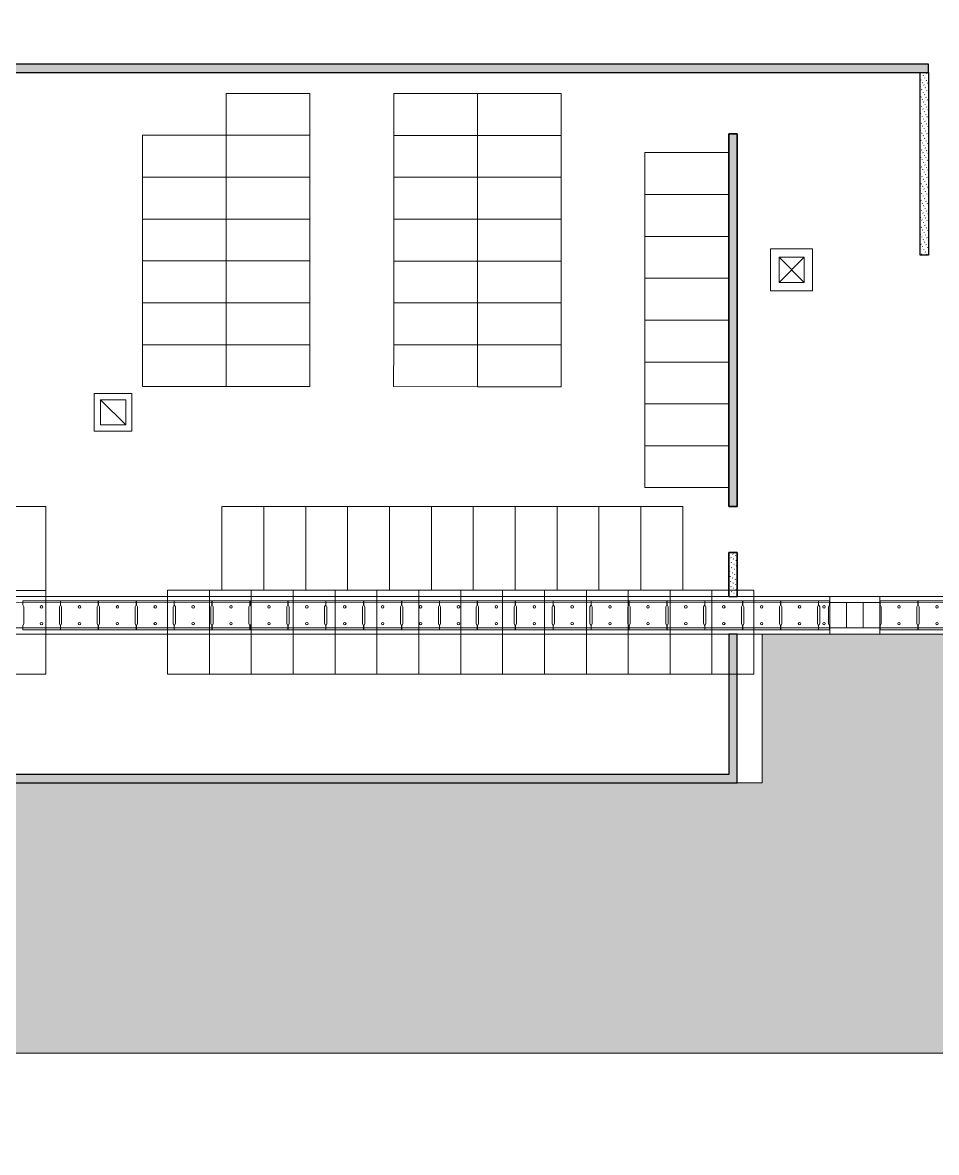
# Model space of a CAD drawing. Header units: millimetres. Extents: x -125260 to 100587, y -21016 to 10224.
# Drawn here: x -10261 to 11559, y -19872 to 7104 of the extents above; entities that cross this region are included whole.
import ezdxf

# ---------------------------------------------------------------- set-up
doc = ezdxf.new("R2010")
doc.units = ezdxf.units.MM
doc.header["$LTSCALE"] = 100
doc.header["$MEASUREMENT"] = 0
for name, color, linetype, lineweight in [('8', 251, 'Continuous', 0), ('ARC-VIEW', 90, 'Continuous', 5), ('ARC_TEXT', 255, 'Continuous', 13), ('trench cover', 74, 'Continuous', 0)]:
    doc.layers.add(name, color=color, linetype=linetype, lineweight=lineweight)
pattern_1 = [(330.0960819394024, (-254.6674254292302, 7184.723107989354), (49.85470196386791, 86.68626587928391), [9.999999999999922, -59.99999999999956])]

# ---------------------------------------------------------------- blocks, each defined once
blk = doc.blocks.new('BIKE1X2')
at = {"layer": '8'}
blk.add_lwpolyline([(-1.164153218269348e-10, 2.328306436538696e-10), (1.000000000116415, 2.328306436538696e-10), (1.000000000349246, 2.000000000232831), (-1.164153218269348e-10, 2.000000000232831)], close=True, dxfattribs=at)
blk = doc.blocks.new('*U64')
at = {"layer": 'ARC-VIEW', "xscale": -1000, "yscale": 1000, "zscale": 1000, "rotation": 151.0973480734846}
blk.add_blockref('BIKE1X2', (45.60182464774698, 1117.103609023616), dxfattribs=at)
blk = doc.blocks.new('*U65')
at = {"layer": 'ARC_TEXT'}
for p in [(-8754.413923743175, 4833.242891865837), (-7878.972531368857, 4349.918602679253), (-7003.531138994539, 3866.59431349267), (-6128.089746620221, 3383.270024306086), (-5252.648354245905, 2899.945735119502), (-4377.206961871588, 2416.621445932919), (-3501.76556949727, 1933.297156746335), (-2626.324177122952, 1449.972867559751), (-1750.882784748635, 966.6485783731674), (-875.4413923743174, 483.3242891865837), (0, 0)]:
    blk.add_blockref('*U64', p, dxfattribs=at)
blk = doc.blocks.new('*U66')
at = {"layer": 'ARC-VIEW', "xscale": -1000, "yscale": 1000, "zscale": 1000, "rotation": 151.0973480734846}
blk.add_blockref('BIKE1X2', (45.60182464774698, 1117.103609023616), dxfattribs=at)
blk = doc.blocks.new('*U67')
at = {"layer": 'ARC_TEXT'}
for p in [(-6128.089746620221, 3383.270024306086), (-5252.648354245905, 2899.945735119502), (-4377.206961871588, 2416.621445932919), (-3501.76556949727, 1933.297156746335), (-2626.324177122952, 1449.972867559751), (-1750.882784748635, 966.6485783731674), (-875.4413923743174, 483.3242891865837), (0, 0)]:
    blk.add_blockref('*U66', p, dxfattribs=at)
blk = doc.blocks.new('*U68')
at = {"layer": 'ARC-VIEW', "xscale": -1000, "yscale": 1000, "zscale": 1000, "rotation": 151.0973480734846}
blk.add_blockref('BIKE1X2', (45.60182464774698, 1117.103609023616), dxfattribs=at)
blk = doc.blocks.new('*U69')
at = {"layer": 'ARC_TEXT'}
for p in [(-4285.999775872737, 4650.828519868137), (-3410.55838349842, 4167.504230681553), (-2535.116991124102, 3684.17994149497), (-1659.675598749785, 3200.855652308386), (-5252.648354245905, 2899.945735119502), (-784.2342063754675, 2717.531363121802), (-4377.206961871588, 2416.621445932919), (91.20718599884992, 2234.207073935218), (-3501.76556949727, 1933.297156746335), (966.6485783731673, 1750.882784748635), (-2626.324177122952, 1449.972867559751), (-1750.882784748635, 966.6485783731674), (-875.4413923743174, 483.3242891865837), (0, 0)]:
    blk.add_blockref('*U68', p, dxfattribs=at)
blk = doc.blocks.new('*U84')
at = {"layer": 'ARC-VIEW', "xscale": -1000, "yscale": 1000, "zscale": 1000, "rotation": 151.0973480734846}
blk.add_blockref('BIKE1X2', (45.60182464774698, 1117.103609023616), dxfattribs=at)
blk = doc.blocks.new('*U85')
at = {"layer": 'ARC_TEXT'}
for p in [(-5252.648354245905, 2899.945735119502), (-4377.206961871588, 2416.621445932919), (-3501.76556949727, 1933.297156746335), (-2626.324177122952, 1449.972867559751), (-1750.882784748635, 966.6485783731674), (-875.4413923743174, 483.3242891865837), (0, 0)]:
    blk.add_blockref('*U84', p, dxfattribs=at)
blk = doc.blocks.new('*U110')
at = {"layer": 'ARC-VIEW', "xscale": -1000, "yscale": 1000, "zscale": 1000, "rotation": 151.0973480734846}
blk.add_blockref('BIKE1X2', (45.60182464774698, 1117.103609023616), dxfattribs=at)
blk = doc.blocks.new('*U111')
at = {"layer": 'ARC_TEXT'}
for p in [(-6128.089746620221, 3383.270024306086), (-5252.648354245905, 2899.945735119502), (-4377.206961871588, 2416.621445932919), (-3501.76556949727, 1933.297156746335), (-2626.324177122952, 1449.972867559751), (-1750.882784748635, 966.6485783731674), (-875.4413923743174, 483.3242891865837), (0, 0)]:
    blk.add_blockref('*U110', p, dxfattribs=at)
blk = doc.blocks.new('*U80')
at = {"layer": 'ARC-VIEW', "xscale": -1000, "yscale": 1000, "zscale": 1000, "rotation": 151.0973480734846}
blk.add_blockref('BIKE1X2', (45.60182464774698, 1117.103609023616), dxfattribs=at)
blk = doc.blocks.new('*U63')
at = {"layer": 'ARC_TEXT'}
for p in [(-22761.47620173225, 12566.43151885118), (-21886.03480935793, 12083.10722966459), (-21010.59341698362, 11599.78294047801), (-20135.1520246093, 11116.45865129143), (-19259.71063223498, 10633.13436210484), (-18384.26923986067, 10149.81007291826), (-17508.82784748635, 9666.485783731674), (-16633.38645511203, 9183.161494545091), (-15757.94506273771, 8699.837205358506), (-14882.5036703634, 8216.512916171923), (-14007.06227798908, 7733.188626985339), (-13131.62088561476, 7249.864337798756), (-12256.17949324044, 6766.540048612172), (-11380.73810086613, 6283.215759425588), (-10505.29670849181, 5799.891470239005), (-9629.855316117491, 5316.567181052421), (-8754.413923743175, 4833.242891865837), (-7878.972531368857, 4349.918602679253), (-7003.531138994539, 3866.59431349267), (-6128.089746620221, 3383.270024306086), (-5252.648354245905, 2899.945735119502), (-4377.206961871588, 2416.621445932919), (-3501.76556949727, 1933.297156746335), (-2626.324177122952, 1449.972867559751), (-1750.882784748635, 966.6485783731674), (-875.4413923743174, 483.3242891865837), (0, 0)]:
    blk.add_blockref('*U80', p, dxfattribs=at)
blk = doc.blocks.new('*U74')
at = {"layer": 'ARC-VIEW', "xscale": -1000, "yscale": 1000, "zscale": 1000, "rotation": 151.0973480734846}
blk.add_blockref('BIKE1X2', (45.60182464774698, 1117.103609023616), dxfattribs=at)
blk = doc.blocks.new('*U75')
at = {"layer": 'ARC_TEXT'}
for p in [(-11380.73810086613, 6283.215759425588), (-10505.29670849181, 5799.891470239005), (-9629.855316117491, 5316.567181052421), (-8754.413923743175, 4833.242891865837), (-7878.972531368857, 4349.918602679253), (-7003.531138994539, 3866.59431349267), (-6128.089746620221, 3383.270024306086), (-5252.648354245905, 2899.945735119502), (-4377.206961871588, 2416.621445932919), (-3501.76556949727, 1933.297156746335), (-2626.324177122952, 1449.972867559751), (-1750.882784748635, 966.6485783731674), (-875.4413923743174, 483.3242891865837), (0, 0)]:
    blk.add_blockref('*U74', p, dxfattribs=at)
blk = doc.blocks.new('*U58')
at = {"layer": 'ARC-VIEW', "xscale": -1000, "yscale": 1000, "zscale": 1000, "rotation": 151.0973480734846}
blk.add_blockref('BIKE1X2', (45.60182464774698, 1117.103609023616), dxfattribs=at)
blk = doc.blocks.new('*U59')
at = {"layer": 'ARC_TEXT'}
for p in [(-4377.206961871588, 2416.621445932919), (-3501.76556949727, 1933.297156746335), (-2626.324177122952, 1449.972867559751), (-1750.882784748635, 966.6485783731674), (-875.4413923743174, 483.3242891865837), (0, 0)]:
    blk.add_blockref('*U58', p, dxfattribs=at)
blk = doc.blocks.new('*U22')
at = {"layer": '8'}
blk.add_lwpolyline([(0.02499999990686774, 0.3450953722931445), (0.02499999990686774, 0.2500953725539148), (0, 0.2000953723909333), (4.656612873077393e-10, -0.1999046159908175), (0.02500000013969839, -0.2499046159209684), (0.02500000037252903, -0.3449046158930287), (-0.8749999997671694, -0.3449046157766134), (-0.875, -0.2499046159209684), (-0.849999999627471, -0.1999046159908175), (-0.8500000000931323, 0.2000953725073487), (-0.875, 0.2500953725539148), (-0.8750000004656613, 0.3450953728752211)], close=True, dxfattribs=at)
for centre in [(-0.4250000000465661, 0.2000953727089899), (-0.4249999995809048, -0.199904615672761, 0.001919901624205502)]:
    blk.add_circle(centre, 0.02999999999999999, dxfattribs=at)
blk = doc.blocks.new('*U16')
at = {"layer": '8'}
blk.add_lwpolyline([(-0.2950000002793968, 0.3450953722931445), (-0.2950000002793968, 0.2500953725539148), (-0.3200000001862645, 0.2000953723909333), (-0.3199999997206032, -0.1999046159908175), (-0.2950000000465661, -0.2499046159209684), (-0.2949999998137355, -0.3449046158930287), (-0.5549999995809048, -0.3449046159835739), (-0.5549999998137355, -0.2499046161279289), (-0.5299999994412065, -0.1999046161977781), (-0.5299999999068677, 0.2000953723003881), (-0.5549999998137355, 0.2500953723469542), (-0.5550000002793968, 0.3450953726682605)], close=True, dxfattribs=at)
for centre in [(-0.4250000000465661, 0.2000953727089899), (-0.4249999995809048, -0.199904615672761, 0.001919901624205502)]:
    blk.add_circle(centre, 0.02999999999999999, dxfattribs=at)

msp = doc.modelspace()

# ---------------------------------------------------------------- hatches: boundary and pattern name
at = {"layer": '8'}
h = msp.add_hatch(dxfattribs=at)
h.set_pattern_fill('ACAD_ISO07W100', color=256, scale=19.99999999999999, angle=-61.06127451514627)
h.set_pattern_definition(pattern_1)
edge = h.paths.add_edge_path()
edge.add_line((11370.45727908754, 6109.99980570667), (-32655.23015536672, 6110.000094936113))
edge.add_arc((-32655.23015511823, 5650.000099527862), 459.9999954082505, 90.00000003095077, 180.0359832021136)
edge.add_line((-33115.23005981084, 5649.711207887682), (-33114.72757126352, 4909.597386732639))
edge.add_arc((-32656.02255555533, 4908.498285591589), 458.7063324820824, 179.8627140886466, 270.104313702072)
edge.add_line((-32655.18742721468, 4449.792713334376), (-32224.97880147972, 4449.792711768707))
edge.add_line((-32224.97880147972, 4449.792711768707), (-32224.97880074971, 4649.792530075822))
edge.add_line((-32224.97880074971, 4649.792530075822), (-32654.56431385542, 4649.792435040581))
edge.add_arc((-32654.7276039072, 4909.792382440515), 259.9999986761722, 180.035983967179, 270.03598396717905, ccw=False)
edge.add_line((-32914.72755130714, 4909.629092388728), (-32915.23009991409, 5649.836812295543))
edge.add_arc((-32655.23015965049, 5650.000098363645), 259.9999915373324, 89.99999990555227, 180.0359830902884, ccw=False)
edge.add_line((-32655.2301592219, 5910.000089900976), (11370.54520143665, 5909.999806535721))
edge.add_line((11370.54520143665, 5909.999806535721), (11370.45727908754, 6109.99980570667))
h = msp.add_hatch(dxfattribs=at)
h.set_pattern_fill('ACAD_ISO07W100', color=256, scale=19.99999999999999, angle=-61.06127451514627)
h.set_pattern_definition([(298.9387254848531, (-1343967399.710638, -45579455.81167679), (87.51376826743595, 48.38739881036715), [9.999999999999885, -59.99999999999912])])
edge = h.paths.add_edge_path()
edge.add_line((11172.91948326395, 1549.916919483105), (11372.91945758453, 1550.02146221984))
edge.add_line((11372.91945808471, 1550.021462141594), (11370.18097922252, 5909.999806058819))
edge.add_line((11370.18097764542, 5909.999799886078), (11170.18093636847, 5909.999800891932))
edge.add_line((11170.18093588183, 5909.999794604082), (11172.91948170034, 1549.916906944269))
h = msp.add_hatch(dxfattribs=at)
h.set_pattern_fill('ACAD_ISO07W100', color=256, scale=19.99999999999999, angle=-61.06127451514627)
h.set_pattern_definition(pattern_1)
h.paths.add_polyline_path([(6600.021139352553, -4450.000152479683), (6800.021136962197, -4450.000157556788), (6800.021194375498, 4449.999845347542), (6600.021194645233, 4449.999840005243)])
h = msp.add_hatch(dxfattribs=at)
h.set_pattern_fill('GRASS', color=256, scale=10, angle=298.9)
h.set_pattern_definition([(28.89999999999996, (0, 0), (70.437921930418, 244.0379051269747), [47.625, -311.5852448]), (343.9, (0, 0), (70.43792193880407, 244.0379051560289), [47.625, -206.375]), (73.89999999999996, (0, 0), (-244.0379051560288, 70.43792193880408), [47.62499999999998, -206.3749999999999])])
edge = h.paths.add_edge_path()
edge.add_line((84013.26528787613, -2501.168292760849), (72238.6568248272, -7419.06239593029))
edge.add_line((72238.6568248272, -7419.06239593029), (71500.02111554146, -7433.235993742943))
edge.add_line((71500.02111554146, -7433.235993742943), (71500.02111554146, -7493.355104088783))
edge.add_line((71500.02111554146, -7493.355104088783), (71500.02111577988, -7693.353696584702))
edge.add_line((71500.02111577988, -7693.353696584702), (68200.02111935616, -7693.475291728973))
edge.add_line((68200.02111935616, -7693.475291728973), (68200.0211212635, -7493.475290775299))
edge.add_line((68200.0211212635, -7493.475290775299), (7400.021113157272, -7496.115866184235))
edge.add_line((7400.021113157272, -7496.115866184235), (7400.02109336853, -11050.0001680851))
edge.add_line((7400.02109336853, -11050.0001680851), (-38314.97889947891, -11049.99986755848))
edge.add_line((-38314.97889947891, -11049.99986755848), (-38314.97887969017, -7498.147111773491))
edge.add_line((-38314.97887969017, -7498.147111773491), (-72438.87891340256, -7499.583283185959))
edge.add_line((-72438.87891340256, -7499.583283185959), (-72438.878937006, -11000.20302522182))
edge.add_line((-72438.878937006, -11000.20302522182), (-119747.7458276749, -11000.20261752605))
edge.add_line((-119747.7458276749, -11000.20261752605), (-119747.7458200455, -10500.20261287689))
edge.add_line((-119747.7458200455, -10500.20261287689), (-119747.7457618713, -1000.202613949776))
edge.add_line((-119747.7457618713, -1000.202613949776), (-119314.2249376621, -996.3068087092943))
edge.add_arc((-119249.4961795634, -500.5143218379377), 500.000002163096, 179.9999992584559, 262.56175464530475, ccw=False)
edge.add_line((-119749.4961817265, -500.514315366745), (-119749.4961764084, 499.4856820454916))
edge.add_arc((-119249.4961799447, 499.4856761139198), 499.9999964636227, 84.26082891836921, 179.9999993202919, ccw=False)
edge.add_line((-119199.4961750507, 996.9793906211853), (-119199.496165514, 2399.485680103302))
edge.add_line((-119199.496165514, 2399.485680103302), (-117799.4961624146, 2399.485674977303))
edge.add_line((-117799.4961624146, 2399.485674977303), (-117799.4961657524, 2049.512160778046))
edge.add_line((-117799.4961657524, 2049.512160778046), (-113341.225207639, 2049.512129419654))
edge.add_arc((-115647.8087369163, 849.5121491730206), 2600.062985799594, 27.48570364628458, 90.3988013827072)
edge.add_line((-115665.9060618877, 3449.512152433395), (-116106.6570737362, 3449.512151837349))
edge.add_line((-116106.6570737362, 3449.512151837349), (-116106.6570736925, 3649.512148547674))
edge.add_arc((-114487.0617520463, -6997.906590589138), 10769.89390906058, 98.64904924634347, 270.0860920751314)
edge.add_line((-114470.8790214062, -17767.78834164143), (-88510.37006855011, -17776.21907544136))
edge.add_line((-88510.37006855011, -17776.21907544136), (-73230.20852637291, -17500.20280218124))
edge.add_line((-73230.20852637291, -17500.20280218124), (75369.76525259018, -17500.20431089401))
edge.add_line((75369.76525259018, -17500.20431089401), (90337.26889181137, -10978.82187712193))
edge.add_line((90337.26889181137, -10978.82187712193), (90737.32031178474, -2552.32080078125))
edge.add_line((90737.32031178474, -2552.32080078125), (84013.26528787613, -2501.168292760849))
h = msp.add_hatch(dxfattribs=at)
h.set_pattern_fill('ACAD_ISO07W100', color=256, scale=19.99999999999999, angle=-61.06127451514627)
h.set_pattern_definition(pattern_1)
h.paths.add_polyline_path([(6800.021121206199, -6596.141919569054), (6800.021129186585, -5550.000159239105), (6600.021129945031, -5550.000165155507), (6600.021123934392, -6596.150599739805)])
h = msp.add_hatch(dxfattribs=at)
h.set_pattern_fill('ACAD_ISO07W100', color=256, scale=19.99999999999999, angle=-61.06127451514627)
h.set_pattern_definition(pattern_1)
h.paths.add_polyline_path([(6600.021118397446, -7496.124537492695), (6600.021097232675, -10850.00016240659), (-38114.97889703316, -10849.99986619287), (-38114.97887538707, -7498.095198173018), (-38314.9788769835, -7498.103881579766), (-38314.97890114786, -11049.99986984226), (6800.02109549669, -11050.00016298663), (6800.021117367578, -7496.115850826376)])

# ---------------------------------------------------------------- linework, layer by layer
msp.add_lwpolyline([(11370.45727908754, 6109.99980570667), (-32655.23015536672, 6110.000094936113, 0.4143975185467407), (-33115.23005981084, 5649.711207887682), (-33114.72757126352, 4909.597386732639, 0.4154491477461929), (-32655.18742721468, 4449.792713334376), (-32224.97880147972, 4449.792711768707), (-32224.97880074971, 4649.792530075822), (-32654.56431385542, 4649.792435040581, -0.414213562373095), (-32914.72755130714, 4909.629092388728), (-32915.23009991409, 5649.836812295543, -0.4143975186161377), (-32655.2301592219, 5910.000089900976), (11370.54520143665, 5909.999806535721)], format="xyb", close=True)
at = {"flags": 128}
for points in [[(11370.18090024506, 5910.125208251178), (11373.4847633868, 1549.999834505375), (11173.4848015258, 1549.874229613401), (11170.18093886084, 5909.999605299847), (11370.18090024506, 5910.125208251178)], [(6600.021138897137, -4450.00015415455), (6600.021194645233, 4449.999840005243), (6800.021194375498, 4449.999845347542), (6800.021136962197, -4450.000157556788), (6600.021139352553, -4450.000152479683)], [(6600.021123934392, -6596.150599739805), (6600.021129945031, -5550.000165155507), (6800.021130365523, -5550.000155215559)], [(6800.021129186585, -5550.000159239105), (6800.021121206199, -6596.141919569054)]]:
    msp.add_lwpolyline(points, dxfattribs=at)
msp.add_lwpolyline([(6600.021139352553, -4450.000152479683), (6800.021136962197, -4450.000157556788), (6800.021194375498, 4449.999845347542), (6600.021194645233, 4449.999840005243)], close=True)
for points in [[(6800.021121206199, -6596.141919569054), (6800.021129186585, -5550.000159239105), (6600.021129945031, -5550.000165155507), (6600.021123934392, -6596.150599739805), (6800.021121206199, -6596.141919569054)], [(6600.021118397446, -7496.124537492695), (6600.021097232675, -10850.00016240659), (-38114.97889703316, -10849.99986619287), (-38114.97887538707, -7498.095198173018), (-38314.9788769835, -7498.103881579766), (-38314.97890114786, -11049.99986984226), (6800.02109549669, -11050.00016298663), (6800.021117367578, -7496.115850826376), (6600.021118397446, -7496.124537492695)]]:
    msp.add_lwpolyline(points)
at = {"layer": '8', "ltscale": 1000}
for p, q in [((7800.02117828562, 1499.999840790813), (8400.02117552617, 899.9998375704163)), ((7800.021174904221, 899.9998396825977), (8400.021179531497, 1499.999835793918))]:
    msp.add_line(p, q, dxfattribs=at)
at = {"layer": '8', "ltscale": 2}
msp.add_line((-7799.978846905244, -2500.000059212034), (-8399.978845232064, -1900.000062857231), dxfattribs=at)
at = {"layer": '8', "ltscale": 0.5}
for p, q in [((-73338.89820888189, -6599.622371195757), (68200.02112702871, -6593.475292634976)), ((-73338.89169438857, -6749.622372067475), (68100.0204631481, -6743.479637299781)), ((10211.10367704535, -6595.99375997897), (9011.103678723826, -6596.045874748379)), ((9011.103679947992, -6596.045875488489), (9011.142766658595, -7496.045875831565)), ((9011.108023259818, -6696.045875239361), (9011.11453724312, -6846.045875802636)), ((10211.10367704535, -6595.99375997897), (10211.14276423267, -7495.993758381344)), ((10211.10802133931, -6695.993759487697), (10211.11453606738, -6845.993757436692)), ((10211.11019272954, -6745.993759341771), (9011.110193667904, -6746.045875335403)), ((9411.110193508473, -6746.028502315807), (9411.136252039141, -7346.028504189278)), ((9811.110192540189, -6746.011132707703), (9811.136251122953, -7346.011131269392)), ((10211.11453606738, -6845.993757436692), (10211.13190828983, -7245.993757213175)), ((9011.131908756128, -7246.045873757277), (9011.138423083437, -7396.045875364332)), ((10211.13190828005, -7245.993748013221), (10211.13842235375, -7395.993758103868)), ((-73338.86563646056, -7349.622370790457), (68100.04652189682, -7343.479635126016)), ((-73338.85912213336, -7499.622372397629), (68361.14411231203, -7493.468295000261)), ((10211.13625075479, -7345.993759516685), (9011.136252143915, -7346.045875225624)), ((10211.14276521481, -7495.993758139375), (9011.142766658595, -7496.045875831565))]:
    msp.add_line(p, q, dxfattribs=at)
at = {"layer": '8', "ltscale": 1000}
for points in [[(7600.021171489585, 699.9998314307886), (8600.021170670894, 699.9998274534009), (8600.02117977952, 1699.999832587142), (7600.021180790296, 1699.999838955875)], [(7800.021174904221, 899.9998396825977), (8400.02117552617, 899.9998375704163), (8400.021179531497, 1499.999835793918), (7800.02117828562, 1499.999840790813)]]:
    msp.add_lwpolyline(points, close=True, dxfattribs=at)
at = {"layer": '8', "ltscale": 2}
for points in [[(-7649.978843999692, -1750.000062755484), (-8549.978843667006, -1750.000057148456), (-8549.978848016806, -2650.000053814671), (-7649.978847146718, -2650.000060427585)], [(-7799.978842589117, -1900.000059783401), (-8399.978845232064, -1900.000062857231), (-8399.978847638544, -2500.000059818558), (-7799.978846905244, -2500.000059212034)]]:
    msp.add_lwpolyline(points, close=True, dxfattribs=at)
at = {"layer": '8'}
for points in [[(68200.0211212635, -7493.475290775299), (7400.021113157272, -7496.115866184235), (7400.02109336853, -11050.0001680851), (-38314.97889947891, -11049.99986755848), (-38314.97887969017, -7498.147111773491), (-72438.87891340256, -7499.583283185959)], [(-73230.20852637291, -17500.20280218124), (75369.76525259018, -17500.20431089401)]]:
    msp.add_lwpolyline(points, dxfattribs=at)

# ---------------------------------------------------------------- block references
at = {"layer": 'ARC_TEXT', "extrusion": (3.829274687837024e-28, 3.199268698684604e-32, -1), "zscale": -1, "rotation": 118.9197500388492}
for name, p in [('*U69', (399.2378516905737, 4911.090975601226)), ('*U85', (4399.3783232321, 4912.429083133582))]:
    msp.add_blockref(name, p, dxfattribs=at)
at = {"layer": 'ARC_TEXT'}
for name, p, rotation in [('*U59', (-6399.676768355639, 3913.022777393868), 118.8857363892212), ('*U63', (-36209.58723977969, -7445.486385753553), 208.8857362662623), ('*U67', (5600.017897446422, -3500.001266877633), 298.9027156758774), ('*U65', (-4999.994988423554, -5450.008468263026), 208.9018998079242), ('*U111', (-17208.99732025272, -5450.147565129329), 208.8857362662623)]:
    msp.add_blockref(name, p, dxfattribs=dict(at, rotation=rotation))
at = {"layer": 'ARC_TEXT', "extrusion": (-4.19095774701153e-28, 3.828744180459528e-28, -1), "zscale": -1, "rotation": 28.9035761493233}
msp.add_blockref('*U75', (6299.995006615485, -7449.990758340806), dxfattribs=at)
at = {"layer": 'trench cover'}
for name, p, xscale, yscale, zscale, rotation in [('*U22', (-9383.849737216296, -7047.052225411753), 999.9999999999997, 999.9999999999997, 999.9999999999997, 0.002488373507973408), ('*U22', (-8478.849737786062, -7047.012922356545), 999.9999999999997, 999.9999999999997, 999.9999999999997, 0.002488373507973408), ('*U22', (-7573.849739805286, -7046.973618703429), 999.9999999999997, 999.9999999999997, 999.9999999999997, 0.002488373507973408), ('*U22', (-6668.849740106976, -7046.934314974409), 999.9999999999997, 999.9999999999997, 999.9999999999997, 0.002488373507973408), ('*U22', (-5763.849740539226, -7046.895007544488), 999.9999999999997, 999.9999999999997, 999.9999999999997, 0.002488373507973408), ('*U22', (-4858.849741334343, -7046.855704631598), 999.9999999999997, 999.9999999999997, 999.9999999999997, 0.002488373507973408), ('*U22', (-3953.849742864855, -7046.816401552584), 999.9999999999997, 999.9999999999997, 999.9999999999997, 0.002488373507973408), ('*U22', (-3048.849743135812, -7046.777094777441), 999.9999999999997, 999.9999999999997, 999.9999999999997, 0.002488373507973408), ('*U22', (-2143.849744130232, -7046.737790350919), 999.9999999999997, 999.9999999999997, 999.9999999999997, 0.002488373507973408), ('*U22', (-1238.849744775929, -7046.698485578061), 999.9999999999997, 999.9999999999997, 999.9999999999997, 0.002488373507973408), ('*U22', (-333.8497455710458, -7046.659182665113), 999.9999999999997, 999.9999999999997, 999.9999999999997, 0.002488373507973408), ('*U22', (571.1502525331016, -7046.619878808036), 999.9999999999997, 999.9999999999997, 999.9999999999997, 0.002488373507973408), ('*U22', (1476.150252499428, -7046.580574405205), 999.9999999999997, 999.9999999999997, 999.9999999999997, 0.002488373507973408), ('*U22', (2381.150251633124, -7046.541268384492), 999.9999999999997, 999.9999999999997, 999.9999999999997, 0.002488373507973408), ('*U22', (3286.150250569932, -7046.501966145297), 999.9999999999997, 999.9999999999997, 999.9999999999997, 0.002488373507973408), ('*U22', (4191.150249660903, -7046.46266065602), 999.9999999999997, 999.9999999999997, 999.9999999999997, 0.002488373507973408), ('*U22', (5096.1502491219, -7046.42335455463), 999.9999999999997, 999.9999999999997, 999.9999999999997, 0.002488373507973408), ('*U22', (6001.150248241349, -7046.384052704438), 999.9999999999997, 999.9999999999997, 999.9999999999997, 0.002488373507973408), ('*U22', (6906.150247664395, -7046.344745744253), 999.9999999999997, 999.9999999999997, 999.9999999999997, 0.002488373507973408), ('*U22', (7811.150245313038, -7046.305443562102), 999.9999999999997, 999.9999999999997, 999.9999999999997, 0.002488373507973408), ('*U22', (8716.150245424156, -7046.266138689534), 999.9999999999997, 999.9999999999997, 999.9999999999997, 0.002488373507973408), ('*U16', (9301.150244579621, -7046.24073453102), 999.9999999999999, 999.9999999999999, 999.9999999999999, 0.002488306571991157), ('*U22', (11091.15084055174, -7046.162987074873), 999.9999999999997, 999.9999999999997, 999.9999999999997, 0.002488373507966894), ('*U22', (11996.15083893584, -7046.123685058788), 999.9999999999997, 999.9999999999997, 999.9999999999997, 0.002488373507966894)]:
    msp.add_blockref(name, p, dxfattribs=dict(at, xscale=xscale, yscale=yscale, zscale=zscale, rotation=rotation))

doc.saveas('drawing.dxf')
